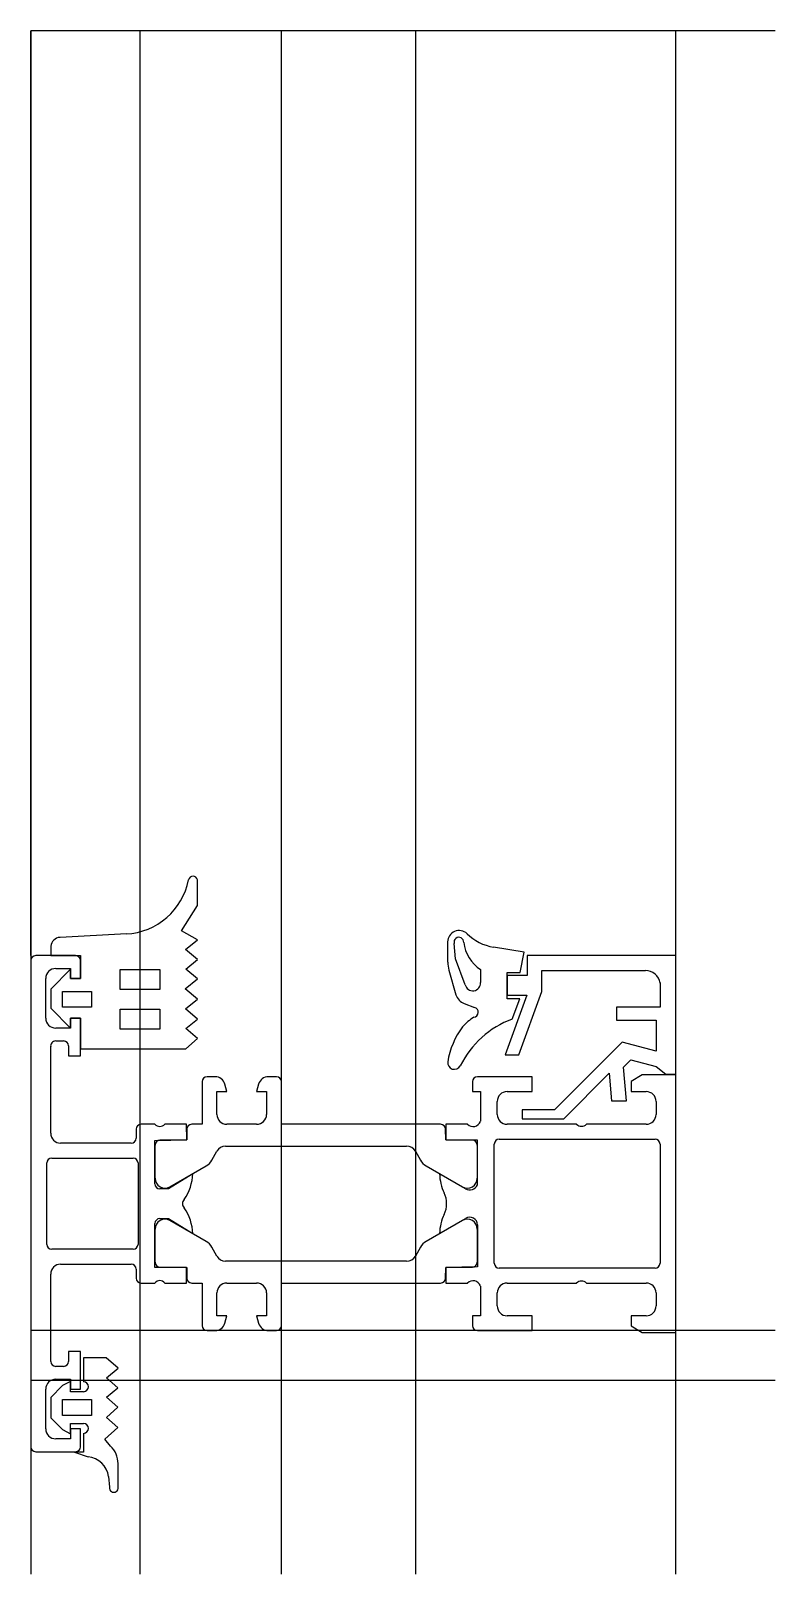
# Model space of a CAD drawing. Extents: x -9 to 66, y -20 to 136.
import ezdxf

# ---------------------------------------------------------------- set-up
doc = ezdxf.new("R2010")
doc.units = 0
doc.layers.get('0').update_dxf_attribs({"linetype": 'CONTINUOUS'})

msp = doc.modelspace()

# ---------------------------------------------------------------- linework, layer by layer
at = {"linetype": 'CONTINUOUS'}
for p, q in [((66, 136.01), (-9, 136.01)), ((-9, 136.01), (-9, -19.54)), ((-9, 42.8), (-9, 136.01)), ((2, -19.54), (2, 136.01)), ((16.25, -19.54), (16.25, 136.01)), ((29.78, -19.54), (29.78, 136.01)), ((56, -19.54), (56, 136.01)), ((56, 42.8), (56, 136.01)), ((7.79, 47.87), (7.79, 50.44)), ((6.18, 45.3), (7.79, 47.87)), ((7.79, 44.4), (6.18, 45.3)), ((-7, 43.76), (-7, 42.8)), ((0.62, 44.99), (-6.06, 44.64)), ((6.58, 43.42), (7.79, 44.4)), ((33, 44.18), (33, 42.14)), ((33.8, 42.47), (33.66, 44.03)), ((40.7, 43.16), (37.62, 43.66)), ((-9, 42.3), (-9, -6.7)), ((-4.5, 42.8), (-8.5, 42.8)), ((-7, 42.8), (-4, 42.8)), ((-4, 42.8), (-4, 40.5)), ((-4, 40.5), (-4, 42.3)), ((7.79, 42.4), (6.58, 43.42)), ((6.61, 41.44), (7.79, 42.4)), ((34.78, 39.86), (33.8, 42.47)), ((40.31, 41.1), (40.7, 43.16)), ((56, 42.8), (41, 42.8)), ((41, 42.8), (41, 40.8)), ((56, 30.86), (56, 42.8)), ((-7.5, 36.5), (-7.5, 40.5)), ((-5, 41.43), (-7, 39.43)), ((-6.5, 41.5), (-5, 41.5)), ((-5, 41.5), (-5, 40.5)), ((-5, 40.5), (-5, 41.43)), ((-5, 40.5), (-4, 40.5)), ((-4, 40.5), (-5, 40.5)), ((0, 39.4), (0, 41.4)), ((0, 41.4), (4, 41.4)), ((4, 41.4), (4, 39.4)), ((6.56, 39.45), (7.79, 40.45)), ((7.79, 40.45), (6.61, 41.44)), ((33.12, 41.33), (33.84, 38.85)), ((36.3, 41.4), (36.3, 40.09)), ((39, 38.43), (39, 41.1)), ((39, 41.1), (40.31, 41.1)), ((41, 40.8), (39, 40.8)), ((39, 40.8), (39, 38.8)), ((42.5, 39.2), (42.5, 41.3)), ((42.5, 41.3), (52.93, 41.3)), ((-7, 39.43), (-7, 37.51)), ((-5.8, 39.2), (-2.89, 39.2)), ((-5.8, 37.6), (-5.8, 39.2)), ((-2.89, 39.2), (-2.89, 37.6)), ((4, 39.4), (0, 39.4)), ((7.8, 38.41), (6.56, 39.45)), ((40.17, 32.8), (42.5, 39.2)), ((54.41, 40.08), (54.41, 37.61)), ((-7, 37.51), (-4.99, 35.5)), ((-2.89, 37.6), (-5.8, 37.6)), ((0, 35.4), (0, 37.4)), ((0, 37.4), (4, 37.4)), ((4, 37.4), (4, 35.4)), ((6.58, 37.43), (7.8, 38.41)), ((7.79, 36.41), (6.58, 37.43)), ((34.66, 37.97), (35.72, 37.57)), ((40.97, 38.8), (38.78, 32.8)), ((39, 38.8), (40.97, 38.8)), ((40.26, 38.43), (39, 38.43)), ((39.5, 36.4), (40.26, 38.43)), ((54.41, 37.61), (50.01, 37.61)), ((50.01, 37.61), (50.01, 36.31)), ((-4, 36.5), (-5, 36.5)), ((-5, 36.5), (-5, 35.5)), ((-4.99, 35.5), (-4.99, 36.5)), ((-4.99, 36.5), (-4, 36.5)), ((-4, 32.7), (-4, 36.5)), ((-4, 36.5), (-4, 33.4)), ((6.6, 35.45), (7.79, 36.41)), ((50.01, 36.31), (54, 36.31)), ((54, 36.31), (54, 33.18)), ((-5, 35.5), (-6.5, 35.5)), ((4, 35.4), (0, 35.4)), ((7.8, 34.44), (6.6, 35.45)), ((6.6, 33.4), (7.8, 34.44)), ((-7, 24.9), (-7, 33.6)), ((-6.5, 34.2), (-5.7, 34.2)), ((-5.2, 33.7), (-5.2, 32.7)), ((-5.2, 32.7), (-4, 32.7)), ((-4, 33.4), (6.6, 33.4)), ((38.78, 32.8), (40.17, 32.8)), ((50.59, 34.09), (43.76, 27.26)), ((54, 33.18), (50.59, 34.09)), ((50.71, 31.57), (51.46, 32.31)), ((51.01, 28.16), (50.71, 31.57)), ((51.46, 32.31), (54, 31.63)), ((54, 31.63), (55, 30.86)), ((8.25, 30.1), (8.25, 25.8)), ((9.58, 30.6), (8.75, 30.6)), ((10.75, 29.1), (10.55, 29.86)), ((13.95, 29.86), (13.75, 29.1)), ((15.75, 30.6), (14.93, 30.6)), ((16.25, 25.8), (16.25, 30.1)), ((35.5, 30.1), (35.5, 29.1)), ((41.5, 30.6), (36, 30.6)), ((41.5, 29.1), (41.5, 30.6)), ((44.7, 26.36), (49.28, 30.95)), ((49.28, 30.95), (49.51, 28.16)), ((52.6, 30.8), (51.5, 30.11)), ((51.5, 30.11), (51.5, 29.1)), ((56, 30.8), (52.6, 30.8)), ((55, 30.86), (56, 30.86)), ((56, 4.8), (56, 30.8)), ((9.75, 26.8), (9.75, 29.1)), ((9.75, 29.1), (10.75, 29.1)), ((13.75, 29.1), (14.75, 29.1)), ((14.75, 29.1), (14.75, 26.8)), ((35.5, 29.1), (36.3, 29.1)), ((36.3, 29.1), (36.3, 26.1)), ((38, 26.8), (38, 28.1)), ((39, 29.1), (41.5, 29.1)), ((49.51, 28.16), (51.01, 28.16)), ((51.5, 29.1), (53, 29.1)), ((54, 28.1), (54, 26.8)), ((43.76, 27.26), (40.5, 27.26)), ((40.5, 27.26), (40.5, 26.36)), ((1.6, 25.3), (1.6, 24.4)), ((3.5, 25.8), (2.1, 25.8)), ((6.67, 25.8), (4.5, 25.8)), ((6.72, 24.22), (6.67, 25.8)), ((6.71, 25.3), (6.71, 24.22)), ((8.25, 25.8), (7.21, 25.8)), ((13.75, 25.8), (10.75, 25.8)), ((32.29, 25.8), (16.25, 25.8)), ((32.83, 24.22), (32.79, 25.3)), ((35, 25.8), (32.82, 25.8)), ((32.82, 25.8), (32.82, 24.22)), ((46, 25.8), (39, 25.8)), ((40.5, 26.36), (44.7, 26.36)), ((53, 25.8), (47, 25.8)), ((1.1, 23.9), (-6, 23.9)), ((3.5, 24.18), (6.72, 24.22)), ((3.5, 19.8), (3.5, 24.18)), ((3.5, 23.69), (3.5, 20.36)), ((6.71, 24.22), (4.01, 24.19)), ((10.61, 23.6), (28.85, 23.6)), ((32.82, 24.22), (35.99, 24.22)), ((35.49, 24.19), (32.83, 24.22)), ((35.99, 24.22), (35.99, 19.7)), ((36, 20.36), (36, 23.69)), ((37.7, 11.8), (37.7, 23.8)), ((38.2, 24.3), (53.9, 24.3)), ((54.4, 23.8), (54.4, 11.8)), ((-7.4, 13.7), (-7.4, 21.9)), ((-6.9, 22.4), (1.3, 22.4)), ((1.8, 21.9), (1.8, 13.7)), ((9.23, 22.18), (9.74, 23.09)), ((29.76, 23.09), (30.27, 22.18)), ((7.32, 20.81), (4.87, 19.3)), ((5.01, 19.5), (8.67, 21.61)), ((30.83, 21.61), (34.49, 19.5)), ((34.8, 19.3), (32.19, 20.81)), ((4.87, 19.3), (4, 19.3)), ((3.5, 11.38), (3.5, 15.8)), ((4, 16.3), (4.87, 16.3)), ((4.87, 16.3), (7.32, 14.79)), ((8.67, 13.99), (5.01, 16.1)), ((34.49, 16.1), (30.83, 13.99)), ((32.19, 14.79), (34.8, 16.3)), ((36, 15.66), (36, 11.42)), ((3.5, 15.24), (3.5, 11.91)), ((36, 11.91), (36, 15.24)), ((1.3, 13.2), (-6.9, 13.2)), ((9.74, 12.51), (9.23, 13.42)), ((30.27, 13.42), (29.76, 12.51)), ((-6, 11.7), (1.1, 11.7)), ((1.6, 11.2), (1.6, 10.3)), ((6.68, 11.38), (3.5, 11.38)), ((4.01, 11.41), (6.71, 11.38)), ((6.68, 9.8), (6.68, 11.38)), ((6.71, 11.38), (6.71, 10.3)), ((28.85, 12), (10.61, 12)), ((32.79, 10.3), (32.83, 11.38)), ((36, 11.42), (32.82, 11.38)), ((32.82, 11.38), (32.82, 9.8)), ((32.83, 11.38), (35.49, 11.41)), ((53.9, 11.3), (38.2, 11.3)), ((-7, 1.9), (-7, 10.7)), ((2.1, 9.8), (3.5, 9.8)), ((4.5, 9.8), (6.68, 9.8)), ((7.21, 9.8), (8.25, 9.8)), ((8.25, 9.8), (8.25, 5.5)), ((10.75, 9.8), (13.75, 9.8)), ((16.25, 9.8), (32.29, 9.8)), ((16.25, 5.5), (16.25, 9.8)), ((32.82, 9.8), (35, 9.8)), ((36.3, 9.5), (36.3, 6.5)), ((39, 9.8), (46, 9.8)), ((47, 9.8), (53, 9.8)), ((9.75, 6.5), (9.75, 8.8)), ((14.75, 8.8), (14.75, 6.5)), ((38, 7.5), (38, 8.8)), ((54, 8.8), (54, 7.5)), ((10.75, 6.5), (9.75, 6.5)), ((10.55, 5.74), (10.75, 6.5)), ((14.75, 6.5), (13.75, 6.5)), ((13.75, 6.5), (13.95, 5.74)), ((36.3, 6.5), (35.5, 6.5)), ((35.5, 6.5), (35.5, 5.5)), ((41.5, 6.5), (39, 6.5)), ((41.5, 5), (41.5, 6.5)), ((53, 6.5), (51.5, 6.5)), ((51.5, 6.5), (51.5, 5.48)), ((66, 5), (-9, 5)), ((8.75, 5), (9.58, 5)), ((14.93, 5), (15.75, 5)), ((36, 5), (41.5, 5)), ((51.5, 5.48), (52.6, 4.8)), ((52.6, 4.8), (56, 4.8)), ((-4, 2.9), (-5.2, 2.9)), ((-5.2, 2.9), (-5.2, 1.9)), ((-4, -0.9), (-4, 2.9)), ((-3.7, 2.25), (-3.7, -0.15)), ((-1.4, 2.25), (-3.7, 2.25)), ((-0.2, 1.22), (-1.4, 2.25)), ((-9, 0), (66, 0)), ((-5.7, 1.4), (-6.5, 1.4)), ((-6.5, 0.1), (-5, 0.1)), ((-5, 0.1), (-5, -0.9)), ((-1.39, 0.25), (-0.2, 1.22)), ((-0.22, -0.75), (-1.39, 0.25)), ((-7.5, -4.9), (-7.5, -0.9)), ((-5.81, -0.53), (-7, -1.73)), ((-5, -0.14), (-5.81, -0.53)), ((-5, -1.15), (-5, -0.14)), ((-5, -0.9), (-4, -0.9)), ((-3.7, -1.15), (-5, -1.15)), ((-1.39, -1.71), (-0.22, -0.75)), ((-7, -1.73), (-7, -3.78)), ((-5.8, -3.55), (-5.8, -1.95)), ((-5.8, -1.95), (-2.9, -1.95)), ((-2.9, -1.95), (-2.9, -3.55)), ((-0.22, -2.7), (-1.39, -1.71)), ((-1.39, -3.76), (-0.22, -2.7)), ((-7, -3.78), (-5.81, -4.97)), ((-2.9, -3.55), (-5.8, -3.55)), ((-5, -5.4), (-5, -4.35)), ((-5, -4.35), (-3.7, -4.35)), ((-0.22, -4.75), (-1.39, -3.76)), ((-5, -5.9), (-6.5, -5.9)), ((-5.81, -4.97), (-5, -5.4)), ((-4, -4.9), (-5, -4.9)), ((-5, -4.9), (-5, -5.9)), ((-4, -6.7), (-4, -4.9)), ((-3.7, -5.35), (-3.7, -7.25)), ((-1.54, -5.95), (-0.22, -4.75)), ((-0.98, -6.63), (-1.54, -5.95)), ((-8.5, -7.2), (-4.5, -7.2)), ((-3.7, -7.25), (-4.6, -7.25)), ((-4.6, -7.25), (-3.24, -7.73)), ((-0.21, -10.79), (-0.21, -8.4)), ((-1.18, -9.71), (-1.06, -10.79))]:
    msp.add_line(p, q, dxfattribs=at)
for centre, radius, start, end in [((0.26, 51.73), 6.75, 273.0187, 348.9769), ((7.34, 50.34), 0.46, 11.9687, 168.0313), ((34.15, 44.18), 1.15, 45.9203, 180.1928), ((-6, 43.63), 1.01, 93.5104, 172.7132), ((34.13, 44.16), 0.49, 355.0565, 195.6551), ((38.4, 44.58), 3.81, 186.895, 236.5078), ((38.44, 48.59), 5, 225.7691, 260.5869), ((-8.5, 42.3), 0.5, 90, 180), ((-4.5, 42.3), 0.5, 0, 90), ((36.47, 42.24), 3.47, 181.6509, 195.203), ((-6.5, 40.5), 1, 90, 180), ((52.93, 39.81), 1.49, 8.1019, 90.1873), ((35.53, 40.02), 0.77, 191.996, 5.213), ((35.15, 39.25), 1.37, 196.9392, 249.018), ((35.59, 37.09), 0.5, 276.6501, 75.1787), ((-6.5, 36.5), 1, 180, 270), ((42.81, 27.45), 9.54, 110.2807, 153.4876), ((37.91, 32.72), 4.48, 120.23, 139.4791), ((40.74, 30.91), 7.82, 142.9111, 171.2035), ((-6.5, 33.69), 0.51, 90.2242, 190.1647), ((-5.7, 33.7), 0.5, 0, 90), ((33.67, 32.01), 0.67, 171.7975, 332.9774), ((8.75, 30.1), 0.5, 90, 180), ((9.58, 29.6), 1, 15.0695, 90.2515), ((14.92, 29.6), 1, 89.177, 164.9361), ((15.75, 30.1), 0.5, 0, 90), ((36, 30.1), 0.5, 90, 180), ((39, 28.1), 1, 90, 180), ((53, 28.1), 1, 0, 90), ((10.75, 26.8), 1, 180, 270), ((13.75, 26.8), 1, 270, 0), ((39, 26.8), 1, 180, 270), ((53, 26.8), 1, 270, 0), ((-6, 24.9), 1, 180, 270), ((2.1, 25.3), 0.5, 90, 180), ((4, 26.28), 0.69, 223.5613, 316.4387), ((7.21, 25.3), 0.5, 90, 180), ((32.29, 25.3), 0.5, 0, 90), ((35.55, 26.36), 0.79, 225.3859, 340.6033), ((46.5, 26.32), 0.72, 226.017, 313.983), ((1.1, 24.4), 0.5, 270, 0), ((4.01, 23.69), 0.5, 90, 180), ((10.61, 22.6), 1, 90.0987, 150.6595), ((28.89, 22.6), 1, 29.2934, 92.1706), ((35.49, 23.69), 0.5, 0, 90), ((38.2, 23.8), 0.5, 90, 180), ((53.9, 23.8), 0.5, 0, 90), ((-6.9, 21.9), 0.5, 90, 180), ((1.3, 21.9), 0.5, 0, 90), ((7.92, 22.91), 1.5, 300.0596, 330.9545), ((31.58, 22.91), 1.5, 209.0455, 239.9404), ((4.51, 20.37), 1, 180.3446, 300.0012), ((2.33, 21.04), 5, 325.5864, 357.4115), ((36.85, 20.9), 4.66, 181.1146, 205.6972), ((34.99, 20.37), 1, 239.9988, 359.6554), ((4, 19.8), 0.5, 180, 270), ((30.4, 17.8), 2.5, 334.4054, 25.5946), ((35.22, 20.03), 0.84, 240.2241, 336.9345), ((6.83, 17.8), 0.56, 132.9337, 227.0663), ((2.33, 14.56), 5, 2.5885, 34.4136), ((4, 15.8), 0.5, 90, 180), ((4.51, 15.23), 1, 59.9988, 179.6554), ((36.85, 14.7), 4.66, 154.3028, 178.8854), ((34.99, 15.23), 1, 0.3446, 120.0012), ((35.23, 15.66), 0.77, 359.9068, 123.9482), ((-6.9, 13.7), 0.5, 180, 270), ((1.3, 13.7), 0.5, 270, 0), ((7.92, 12.69), 1.5, 29.0455, 59.9404), ((10.61, 13), 1, 209.3405, 269.9013), ((28.89, 13), 1, 267.8294, 330.7066), ((31.58, 12.69), 1.5, 120.0596, 150.9545), ((-6, 10.7), 1, 90, 180), ((1.1, 11.2), 0.5, 0, 90), ((4.01, 11.91), 0.5, 180, 270), ((35.49, 11.91), 0.5, 270, 0), ((38.2, 11.8), 0.5, 180, 270), ((53.9, 11.8), 0.5, 270, 0), ((2.1, 10.3), 0.5, 180, 270), ((4, 9.4), 0.64, 38.6248, 141.3752), ((7.21, 10.3), 0.5, 180, 270), ((10.75, 8.8), 1, 90, 180), ((13.75, 8.8), 1, 0, 90), ((32.29, 10.3), 0.5, 270, 0), ((35.55, 9.24), 0.79, 19.3967, 134.6141), ((39, 8.8), 1, 90, 180), ((46.5, 9.28), 0.72, 46.017, 133.983), ((53, 8.8), 1, 0, 90), ((39, 7.5), 1, 180, 270), ((53, 7.5), 1, 270, 0), ((8.75, 5.5), 0.5, 180, 270), ((9.58, 6), 1, 269.7485, 344.9305), ((14.92, 6), 1, 195.0639, 270.823), ((15.75, 5.5), 0.5, 270, 0), ((36, 5.5), 0.5, 180, 270), ((-6.5, 1.9), 0.5, 180, 270), ((-5.7, 1.9), 0.5, 270, 0), ((-6.5, -0.9), 1, 90, 180), ((-3.7, -0.65), 0.5, 270, 90), ((-3.7, -4.85), 0.5, 270, 90), ((-6.5, -4.9), 1, 180, 270), ((-8.5, -6.7), 0.5, 180, 270), ((-4.5, -6.7), 0.5, 270, 0), ((-3.41, -9.97), 2.25, 6.7182, 85.5506), ((-2.61, -8.39), 2.4, 359.7989, 47.2219), ((-0.64, -10.86), 0.43, 171.254, 8.746)]:
    msp.add_arc(centre, radius, start, end, dxfattribs=at)

doc.saveas('drawing.dxf')
